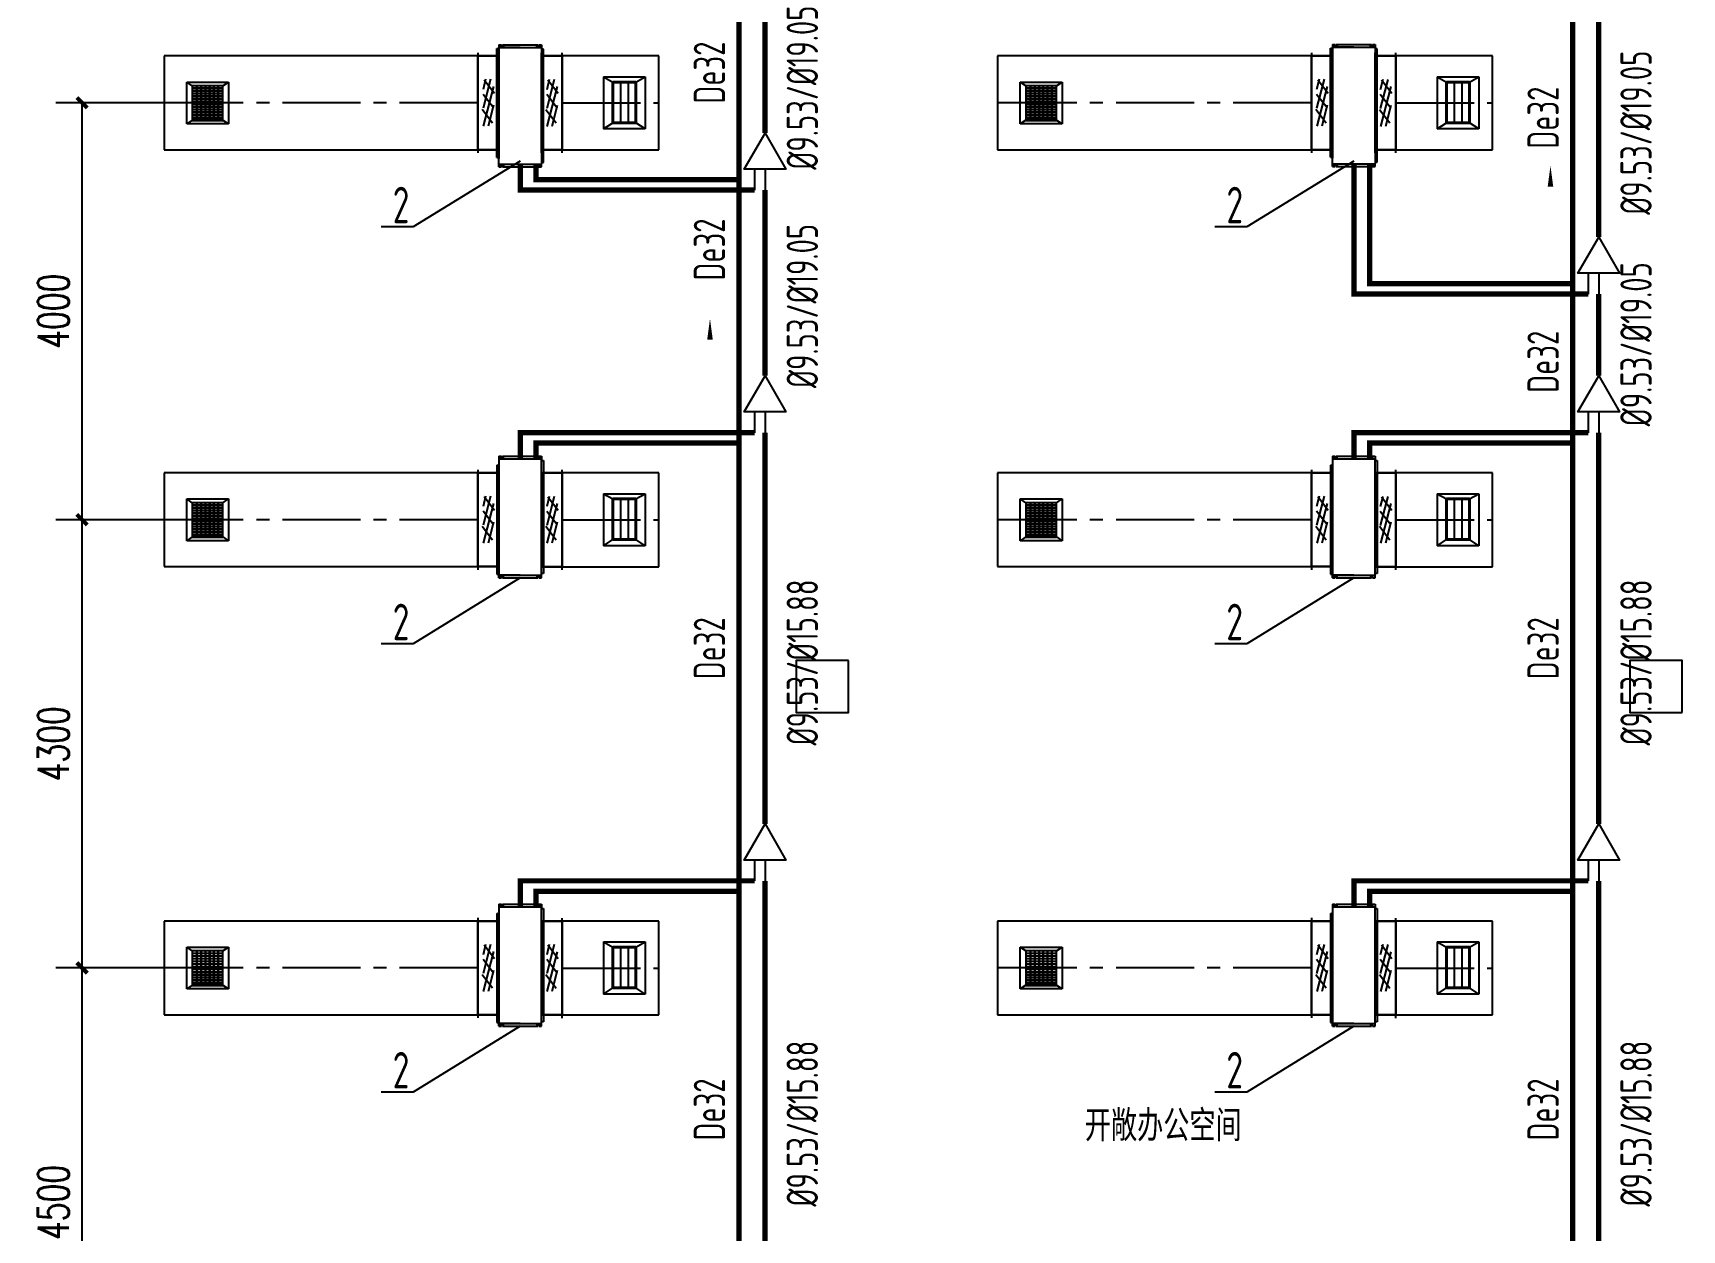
# Model space of a CAD drawing. Extents: x 1738143 to 1822243, y -608375 to -303375.
# Drawn here: x 1766156 to 1781982, y -457658 to -446174 of the extents above; entities that cross this region are included whole.
import ezdxf

# ---------------------------------------------------------------- set-up
doc = ezdxf.new("R2010")
doc.units = 0
doc.header["$LTSCALE"] = 1000
doc.header["$MEASUREMENT"] = 0
doc.linetypes.add('CENTER2', pattern=[1.125, 0.75, -0.125, 0.125, -0.125])
doc.layers.add('A-FLOR-IDEN', color=7, linetype='Continuous', lineweight=20)
for name, color, linetype in [('COLUMN', 9, 'Continuous'), ('DIM-空冷凝水', 3, 'Continuous'), ('DUCT-排风风口', 7, 'Continuous'), ('DUCT-送风中心线', 5, 'CENTER2'), ('DUCT-送风法兰', 2, 'Continuous'), ('DUCT-送风管', 4, 'Continuous'), ('DUCT-送风管端线', 2, 'Continuous'), ('DUCT-送风阀门', 7, 'Continuous'), ('PIPE-空冷凝水', 150, 'CENTER2'), ('TH_DIM', 3, 'Continuous'), ('TH_TEXT', 7, 'Continuous'), ('VRV-EQUIP', 7, 'Continuous'), ('VRV-PIPE', 1, 'Continuous'), ('VRV-配件', 1, 'Continuous'), ('采暖', 7, 'Continuous')]:
    doc.layers.add(name, color=color, linetype=linetype)
doc.styles.add('_TCH_DIM_T3', font='SIMPLEX', dxfattribs={"width": 0.705882, "bigfont": 'GBCBIG'})
doc.styles.add('ROS', font='simhei.ttf', dxfattribs={"width": 0.7})
doc.styles.add('TSSD_Rein', font='Tssdeng.shx', dxfattribs={"width": 0.7, "bigfont": 'hztxt.shx'})
doc.dimstyles.new('_TCH_ARCH&&100', dxfattribs={"dimtxt": 297.5, "dimasz": 100, "dimexe": 250, "dimexo": 300, "dimgap": 126.25, "dimtad": 1, "dimdec": 0, "dimzin": 0, "dimdsep": 46, "dimtxsty": '_TCH_DIM_T3', "dimblk": 'ARCHTICK', "dimcen": 0.09, "dimclrt": 7, "dimazin": 2, "dimtfac": 1, "dimtdec": 0, "dimtix": 1, "dimtmove": 2, "dimatfit": 3, "dimfxl": 30, "dimtolj": 1, "dimtzin": 0, "dimarcsym": 0})

# ---------------------------------------------------------------- blocks, each defined once
blk = doc.blocks.new('_FZHK')
blk.add_lwpolyline([(-0.5, -0.5), (0.5, -0.5), (0.5, 0.5), (-0.5, 0.5)], close=True)
blk = doc.blocks.new('A$C5D18424C')
at = {"layer": 'COLUMN', "xscale": 500, "yscale": 500, "zscale": 500}
for p, rotation in [((-16300, 11460), 180), ((-8300, 11460), 90)]:
    blk.add_blockref('_FZHK', p, dxfattribs=dict(at, rotation=rotation))
at = {"layer": 'A-FLOR-IDEN', "style": 'ROS', "width": 0.7}
blk.add_text('开敞办公空间', height=262.87, dxfattribs=at).set_placement((-13781.3, 7125.8))
blk = doc.blocks.new('_ArchTick')
at = {"color": 0, "linetype": 'ByBlock', "const_width": 0.4}
blk.add_lwpolyline([(-0.5, -0.5), (0.5, 0.5)], dxfattribs=at)
blk = doc.blocks.new('*D798')
at = {"layer": 'Defpoints', "color": 0, "transparency": 16777216}
for p in [(1766627, -446843), (1767832, -446843), (1767832, -450843)]:
    blk.add_point(p, dxfattribs=at)
at = {"layer": 'TH_DIM', "color": 0, "lineweight": -2, "transparency": 16777216}
for p, q in [((1767532, -446843), (1766377, -446843)), ((1766627, -450843), (1766627, -446843)), ((1767532, -450843), (1766377, -450843))]:
    blk.add_line(p, q, dxfattribs=at)
at = {"layer": 'TH_DIM', "color": 0, "lineweight": -2, "transparency": 16777216, "xscale": 100, "yscale": 100, "zscale": 100}
for p, rotation in [((1766627, -446843), 90), ((1766627, -450843), 270)]:
    blk.add_blockref('_ArchTick', p, dxfattribs=dict(at, rotation=rotation))
at = {"layer": 'TH_DIM', "color": 7, "transparency": 16777216, "insert": (1766352, -448843), "char_height": 297.5, "attachment_point": 5, "rotation": 90, "style": '_TCH_DIM_T3'}
blk.add_mtext('\\A1;4000', dxfattribs=at)
blk = doc.blocks.new('*D799')
at = {"layer": 'Defpoints', "color": 0, "transparency": 16777216}
for p in [(1766627, -450843), (1767832, -450843), (1767832, -455143)]:
    blk.add_point(p, dxfattribs=at)
at = {"layer": 'TH_DIM', "color": 0, "lineweight": -2, "transparency": 16777216}
for p, q in [((1767532, -450843), (1766377, -450843)), ((1766627, -455143), (1766627, -450843)), ((1767532, -455143), (1766377, -455143))]:
    blk.add_line(p, q, dxfattribs=at)
at = {"layer": 'TH_DIM', "color": 0, "lineweight": -2, "transparency": 16777216, "xscale": 100, "yscale": 100, "zscale": 100}
for p, rotation in [((1766627, -450843), 90), ((1766627, -455143), 270)]:
    blk.add_blockref('_ArchTick', p, dxfattribs=dict(at, rotation=rotation))
at = {"layer": 'TH_DIM', "color": 7, "transparency": 16777216, "insert": (1766352, -452993), "char_height": 297.5, "attachment_point": 5, "rotation": 90, "style": '_TCH_DIM_T3'}
blk.add_mtext('\\A1;4300', dxfattribs=at)
blk = doc.blocks.new('*D800')
at = {"layer": 'Defpoints', "color": 0, "transparency": 16777216}
for p in [(1766627, -455143), (1767832, -455143), (1767832, -459643)]:
    blk.add_point(p, dxfattribs=at)
at = {"layer": 'TH_DIM', "color": 0, "lineweight": -2, "transparency": 16777216}
for p, q in [((1767532, -455143), (1766377, -455143)), ((1766627, -459643), (1766627, -455143)), ((1767532, -459643), (1766377, -459643))]:
    blk.add_line(p, q, dxfattribs=at)
at = {"layer": 'TH_DIM', "color": 0, "lineweight": -2, "transparency": 16777216, "xscale": 100, "yscale": 100, "zscale": 100}
for p, rotation in [((1766627, -455143), 90), ((1766627, -459643), 270)]:
    blk.add_blockref('_ArchTick', p, dxfattribs=dict(at, rotation=rotation))
at = {"layer": 'TH_DIM', "color": 7, "transparency": 16777216, "insert": (1766352, -457393), "char_height": 297.5, "attachment_point": 5, "rotation": 90, "style": '_TCH_DIM_T3'}
blk.add_mtext('\\A1;4500', dxfattribs=at)
blk = doc.blocks.new('$风口$00000108')
for p, q in [((-250, 135), (-190, 75)), ((-250, -135), (-250, 135)), ((250, 135), (200, 75)), ((250, 135), (250, -135)), ((200, 25), (-190, 25)), ((-250, -135), (-190, -75)), ((200, -25), (-190, -25)), ((200, -75), (250, -135)), ((250, -135), (-250, -135))]:
    blk.add_line(p, q)
at = {"linetype": 'Continuous'}
blk.add_line((250, 135), (-250, 135), dxfattribs=at)
at = {"lineweight": 40}
for p, q in [((-190, 75), (200, 75)), ((-190, -75), (-190, 75)), ((200, 75), (200, -75)), ((-190, -75), (200, -75))]:
    blk.add_line(p, q, dxfattribs=at)
blk = doc.blocks.new('$风口$00000138')
for p, q in [((-195, 130), (195, 130)), ((-195, -130), (-195, 130)), ((-160, 95), (-195, 130)), ((160, 95), (195, 130)), ((195, 130), (195, -130)), ((160, 95), (-160, 95)), ((160, -95), (160, 95)), ((-160, -95), (-195, -130)), ((-160, -95), (160, -95)), ((160, -95), (195, -130)), ((195, -130), (-195, -130))]:
    blk.add_line(p, q)
at = {"lineweight": 40}
blk.add_line((-160, 95), (-160, -95), dxfattribs=at)
at = {"lineweight": -3}
for p, q in [((-140, 68.5), (-160, 68.5)), ((-160, 64), (-140, 64)), ((-140, 42), (-160, 42)), ((-160, 37.5), (-140, 37.5)), ((-140, 15.5), (-160, 15.5)), ((-160, 11), (-140, 11)), ((-140, -95), (-140, 95)), ((-135, 95), (-135, -95)), ((-115, 68.5), (-135, 68.5)), ((-135, 64), (-115, 64)), ((-115, 42), (-135, 42)), ((-135, 37.5), (-115, 37.5)), ((-115, 15.5), (-135, 15.5)), ((-135, 11), (-115, 11)), ((-115, -95), (-115, 95)), ((-110, 95), (-110, -95)), ((-90, 68.5), (-110, 68.5)), ((-110, 64), (-90, 64)), ((-90, 42), (-110, 42)), ((-110, 37.5), (-90, 37.5)), ((-90, 15.5), (-110, 15.5)), ((-110, 11), (-90, 11)), ((-90, -95), (-90, 95)), ((-85, 95), (-85, -95)), ((-65, 68.5), (-85, 68.5)), ((-85, 64), (-65, 64)), ((-65, 42), (-85, 42)), ((-85, 37.5), (-65, 37.5)), ((-65, 15.5), (-85, 15.5)), ((-85, 11), (-65, 11)), ((-65, -95), (-65, 95)), ((-60, 95), (-60, -95)), ((-40, 68.5), (-60, 68.5)), ((-60, 64), (-40, 64)), ((-40, 42), (-60, 42)), ((-60, 37.5), (-40, 37.5)), ((-40, 15.5), (-60, 15.5)), ((-60, 11), (-40, 11)), ((-40, -95), (-40, 95)), ((-35, 95), (-35, -95)), ((-15, 68.5), (-35, 68.5)), ((-35, 64), (-15, 64)), ((-15, 42), (-35, 42)), ((-35, 37.5), (-15, 37.5)), ((-15, 15.5), (-35, 15.5)), ((-35, 11), (-15, 11)), ((-15, -95), (-15, 95)), ((-10, 95), (-10, -95)), ((10, 68.5), (-10, 68.5)), ((-10, 64), (10, 64)), ((10, 42), (-10, 42)), ((-10, 37.5), (10, 37.5)), ((10, 15.5), (-10, 15.5)), ((-10, 11), (10, 11)), ((10, -95), (10, 95)), ((15, 95), (15, -95)), ((35, 68.5), (15, 68.5)), ((15, 64), (35, 64)), ((35, 42), (15, 42)), ((15, 37.5), (35, 37.5)), ((35, 15.5), (15, 15.5)), ((15, 11), (35, 11)), ((35, -95), (35, 95)), ((40, 95), (40, -95)), ((60, 68.5), (40, 68.5)), ((40, 64), (60, 64)), ((60, 42), (40, 42)), ((40, 37.5), (60, 37.5)), ((60, 15.5), (40, 15.5)), ((40, 11), (60, 11)), ((60, -95), (60, 95)), ((65, 95), (65, -95)), ((85, 68.5), (65, 68.5)), ((65, 64), (85, 64)), ((85, 42), (65, 42)), ((65, 37.5), (85, 37.5)), ((85, 15.5), (65, 15.5)), ((65, 11), (85, 11)), ((85, -95), (85, 95)), ((90, 95), (90, -95)), ((110, 68.5), (90, 68.5)), ((90, 64), (110, 64)), ((110, 42), (90, 42)), ((90, 37.5), (110, 37.5)), ((110, 15.5), (90, 15.5)), ((90, 11), (110, 11)), ((110, -95), (110, 95)), ((115, 95), (115, -95)), ((135, 68.5), (115, 68.5)), ((115, 64), (135, 64)), ((135, 42), (115, 42)), ((115, 37.5), (135, 37.5)), ((135, 15.5), (115, 15.5)), ((115, 11), (135, 11)), ((135, -95), (135, 95)), ((140, 95), (140, -95)), ((160, 68.5), (140, 68.5)), ((140, 64), (160, 64)), ((160, 42), (140, 42)), ((140, 37.5), (160, 37.5)), ((160, 15.5), (140, 15.5)), ((140, 11), (160, 11)), ((-140, -11), (-160, -11)), ((-160, -15.5), (-140, -15.5)), ((-140, -37.5), (-160, -37.5)), ((-160, -42), (-140, -42)), ((-140, -64), (-160, -64)), ((-160, -68.5), (-140, -68.5)), ((-115, -11), (-135, -11)), ((-135, -15.5), (-115, -15.5)), ((-115, -37.5), (-135, -37.5)), ((-135, -42), (-115, -42)), ((-115, -64), (-135, -64)), ((-135, -68.5), (-115, -68.5)), ((-90, -11), (-110, -11)), ((-110, -15.5), (-90, -15.5)), ((-90, -37.5), (-110, -37.5)), ((-110, -42), (-90, -42)), ((-90, -64), (-110, -64)), ((-110, -68.5), (-90, -68.5)), ((-65, -11), (-85, -11)), ((-85, -15.5), (-65, -15.5)), ((-65, -37.5), (-85, -37.5)), ((-85, -42), (-65, -42)), ((-65, -64), (-85, -64)), ((-85, -68.5), (-65, -68.5)), ((-40, -11), (-60, -11)), ((-60, -15.5), (-40, -15.5)), ((-40, -37.5), (-60, -37.5)), ((-60, -42), (-40, -42)), ((-40, -64), (-60, -64)), ((-60, -68.5), (-40, -68.5)), ((-15, -11), (-35, -11)), ((-35, -15.5), (-15, -15.5)), ((-15, -37.5), (-35, -37.5)), ((-35, -42), (-15, -42)), ((-15, -64), (-35, -64)), ((-35, -68.5), (-15, -68.5)), ((10, -11), (-10, -11)), ((-10, -15.5), (10, -15.5)), ((10, -37.5), (-10, -37.5)), ((-10, -42), (10, -42)), ((10, -64), (-10, -64)), ((-10, -68.5), (10, -68.5)), ((35, -11), (15, -11)), ((15, -15.5), (35, -15.5)), ((35, -37.5), (15, -37.5)), ((15, -42), (35, -42)), ((35, -64), (15, -64)), ((15, -68.5), (35, -68.5)), ((60, -11), (40, -11)), ((40, -15.5), (60, -15.5)), ((60, -37.5), (40, -37.5)), ((40, -42), (60, -42)), ((60, -64), (40, -64)), ((40, -68.5), (60, -68.5)), ((85, -11), (65, -11)), ((65, -15.5), (85, -15.5)), ((85, -37.5), (65, -37.5)), ((65, -42), (85, -42)), ((85, -64), (65, -64)), ((65, -68.5), (85, -68.5)), ((110, -11), (90, -11)), ((90, -15.5), (110, -15.5)), ((110, -37.5), (90, -37.5)), ((90, -42), (110, -42)), ((110, -64), (90, -64)), ((90, -68.5), (110, -68.5)), ((135, -11), (115, -11)), ((115, -15.5), (135, -15.5)), ((135, -37.5), (115, -37.5)), ((115, -42), (135, -42)), ((135, -64), (115, -64)), ((115, -68.5), (135, -68.5)), ((160, -11), (140, -11)), ((140, -15.5), (160, -15.5)), ((160, -37.5), (140, -37.5)), ((140, -42), (160, -42)), ((160, -64), (140, -64)), ((140, -68.5), (160, -68.5))]:
    blk.add_line(p, q, dxfattribs=at)
blk = doc.blocks.new('$VRV_海信日立$00000013')
for p, q in [((-450, 135), (-430, 135)), ((-450, 135), (-450, 118.25)), ((-443.5, 118.25), (-450, 118.25)), ((-443.5, 111.75), (-450, 111.75)), ((-450, 111.75), (-450, -111.75)), ((-443.5, 118.25), (-443.5, 121.5)), ((-443.5, 108.5), (-443.5, 111.75)), ((-436.5, 121.5), (-436.5, 108.5)), ((-430, 135), (-430, -135)), ((-429.6, 134.6), (-430, 134.6)), ((-430, -0.5), (-430, 134.6)), ((-429.6, 135), (-429.6, 134.6)), ((-429.6, 135), (389, 135)), ((-429, 135.5), (-429, 135)), ((389, 135.5), (-429, 135.5)), ((389, 135), (-429, 135)), ((382, 147.5), (-422, 147.5)), ((-422, 147.5), (-422, 135.5)), ((375, 135.5), (375, 135)), ((382, 147.5), (382, 135.5)), ((389, 135.5), (389, 135)), ((389, 134.6), (389, 135)), ((430, 134.6), (389, 134.6)), ((430, 134.6), (429.6, 134.6)), ((430, 135), (430, -135)), ((450, 135), (430, 135)), ((430, 134.6), (430, -6.5)), ((436.5, 121.5), (436.5, 108.5)), ((443.5, 118.25), (443.5, 121.5)), ((443.5, 118.25), (450, 118.25)), ((443.5, 111.75), (450, 111.75)), ((443.5, 108.5), (443.5, 111.75)), ((450, 135), (450, 118.25)), ((450, 111.75), (450, -111.75)), ((430, -46.617211), (430, -74.743728)), ((430, -84.256272), (430, -135)), ((-443.5, -111.75), (-450, -111.75)), ((-450, -118.25), (-450, -135)), ((-443.5, -118.25), (-450, -118.25)), ((-450, -135), (-430, -135)), ((-443.5, -108.5), (-443.5, -111.75)), ((-443.5, -118.25), (-443.5, -121.5)), ((-436.5, -121.5), (-436.5, -108.5)), ((-430, -134.6), (-429.6, -134.6)), ((-429.6, -134.6), (-429.6, -135)), ((-429.6, -135), (-425, -135)), ((-425, -135), (425.014933, -135)), ((-425, -135.5), (-425, -135)), ((-425, -135.5), (425.014933, -135.5)), ((-418, -147.5), (-418, -135)), ((418, -147.5), (-418, -147.5)), ((418, -135.5), (418, -147.5)), ((425, -135), (425, -135.5)), ((429.6, -135), (425.014933, -135)), ((430, -134.6), (429.6, -134.6)), ((429.6, -134.6), (429.6, -135)), ((450, -135), (430, -135)), ((436.5, -108.5), (436.5, -121.5)), ((443.5, -108.5), (443.5, -111.75)), ((443.5, -111.75), (450, -111.75)), ((443.5, -118.25), (450, -118.25)), ((443.5, -118.25), (443.5, -121.5)), ((450, -118.25), (450, -135))]:
    blk.add_line(p, q)
for centre, start, end in [((-440, 121.5), 90, 180), ((-440, 108.5), 180, 270), ((-440, 121.5), 0, 90), ((-440, 108.5), 270, 0), ((440, 121.5), 90, 180), ((440, 108.5), 180, 270), ((440, 121.5), 0, 90), ((440, 108.5), 270, 0), ((-440, -108.5), 90, 180), ((-440, -121.5), 180, 270), ((-440, -108.5), 0, 90), ((-440, -121.5), 270, 0), ((440, -108.5), 90, 180), ((440, -121.5), 180, 270), ((440, -108.5), 0, 90), ((440, -121.5), 270, 0)]:
    blk.add_arc(centre, 3.5, start, end)
blk = doc.blocks.new('00000589Body')
at = {"color": 0, "linetype": 'ByBlock', "lineweight": -2}
for p, q in [((250, 500), (-250, 500)), ((-250, -500), (-250, 500)), ((250, -500), (250, 500)), ((-250, -500), (250, -500))]:
    blk.add_line(p, q, dxfattribs=at)
at = {"color": 0, "linetype": 'ByBlock'}
for p, q in [((-125, -174), (120, 250)), ((-125, 26), (4, 250)), ((145, 69), (-105, 213)), ((125, -93), (-125, 51)), ((-53, -250), (125, 59)), ((96, -246), (-154, -102)), ((62, -250), (125, -141))]:
    blk.add_line(p, q, dxfattribs=at)

msp = doc.modelspace()

# ---------------------------------------------------------------- hatches: boundary and pattern name
at = {"layer": 'PIPE-空冷凝水', "linetype": 'CENTER2'}
for points in [[(1770984.4, -447580.9), (1770959.4, -447580.9), (1770959.4, -447605.9)], [(1770984.4, -447580.9), (1770984.4, -447605.9), (1770959.4, -447605.9)], [(1778984.4, -448578.3), (1778959.4, -448578.3), (1778959.4, -448603.3)], [(1778984.4, -448578.3), (1778984.4, -448603.3), (1778959.4, -448603.3)], [(1770984.4, -450108.3), (1770959.4, -450108.3), (1770959.4, -450083.3)], [(1770984.4, -450108.3), (1770984.4, -450083.3), (1770959.4, -450083.3)], [(1778984.4, -450108.3), (1778959.4, -450108.3), (1778959.4, -450083.3)], [(1778984.4, -450108.3), (1778984.4, -450083.3), (1778959.4, -450083.3)], [(1770984.4, -454408.3), (1770959.4, -454408.3), (1770959.4, -454383.3)], [(1770984.4, -454408.3), (1770984.4, -454383.3), (1770959.4, -454383.3)], [(1778984.4, -454408.3), (1778959.4, -454408.3), (1778959.4, -454383.3)], [(1778984.4, -454408.3), (1778984.4, -454383.3), (1778959.4, -454383.3)]]:
    msp.add_hatch(color=256, dxfattribs=at).paths.add_polyline_path(points)
at = {"layer": 'VRV-PIPE', "linetype": 'Continuous'}
for points in [[(1770832.9, -447680.9), (1770807.9, -447680.9), (1770807.9, -447705.9)], [(1770832.9, -447680.9), (1770832.9, -447705.9), (1770807.9, -447705.9)], [(1778832.9, -448678.3), (1778807.9, -448678.3), (1778807.9, -448703.3)], [(1778832.9, -448678.3), (1778832.9, -448703.3), (1778807.9, -448703.3)], [(1770832.9, -450008.3), (1770807.9, -450008.3), (1770807.9, -449983.3)], [(1770832.9, -450008.3), (1770832.9, -449983.3), (1770807.9, -449983.3)], [(1778832.9, -450008.3), (1778807.9, -450008.3), (1778807.9, -449983.3)], [(1778832.9, -450008.3), (1778832.9, -449983.3), (1778807.9, -449983.3)], [(1770832.9, -454308.3), (1770807.9, -454308.3), (1770807.9, -454283.3)], [(1770832.9, -454308.3), (1770832.9, -454283.3), (1770807.9, -454283.3)], [(1778832.9, -454308.3), (1778807.9, -454308.3), (1778807.9, -454283.3)], [(1778832.9, -454308.3), (1778832.9, -454283.3), (1778807.9, -454283.3)]]:
    msp.add_hatch(color=256, dxfattribs=at).paths.add_polyline_path(points)

# ---------------------------------------------------------------- linework, layer by layer
for p, q in [((1770831.3, -447402.3, 2500), (1769805.5, -448034, -1899.8)), ((1778832.1, -447402.3, 2500), (1777806.3, -448034, -1899.8)), ((1769805.5, -448034, -1899.8), (1769498.2, -448034, -1899.8)), ((1777806.3, -448034, -1899.8), (1777499, -448034, -1899.8)), ((1770831.3, -451402.3, 2500), (1769805.5, -452034, -1899.8)), ((1778831.3, -451402.3, 2500), (1777805.5, -452034, -1899.8)), ((1769805.5, -452034, -1899.8), (1769498.2, -452034, -1899.8)), ((1777805.5, -452034, -1899.8), (1777498.2, -452034, -1899.8)), ((1770831.3, -455702.3, 2500), (1769805.5, -456334, -1899.8)), ((1778831.3, -455702.3, 2500), (1777805.5, -456334, -1899.8)), ((1769805.5, -456334, -1899.8), (1769498.2, -456334, -1899.8)), ((1777805.5, -456334, -1899.8), (1777498.2, -456334, -1899.8))]:
    msp.add_line(p, q)
at = {"layer": 'DIM-空冷凝水'}
for points in [[(1780719.1, -448291.8, 0, 0, 0), (1780719.1, -447448.2, 0, 53.3, 0), (1780719.1, -447648.2, 0, 0, 0)], [(1772653.4, -449759, 0, 0, 0), (1772653.4, -448915.4, 0, 53.3, 0), (1772653.4, -449115.4, 0, 0, 0)]]:
    msp.add_lwpolyline(points, format="xyseb", dxfattribs=at)
at = {"layer": 'DUCT-送风中心线'}
for p, q in [((1770424.9, -446843.3), (1767413.8, -446843.3)), ((1771236.3, -446844.6), (1772162.8, -446844.6)), ((1778424.9, -446843.3), (1775413.8, -446843.3)), ((1779236.3, -446844.6), (1780162.8, -446844.6)), ((1770424.9, -450843.3), (1767413.8, -450843.3)), ((1771236.3, -450844.6), (1772162.8, -450844.6)), ((1778424.9, -450843.3), (1775413.8, -450843.3)), ((1779236.3, -450844.6), (1780162.8, -450844.6)), ((1770424.9, -455143.3), (1767413.8, -455143.3)), ((1771236.3, -455144.6), (1772162.8, -455144.6)), ((1778424.9, -455143.3), (1775413.8, -455143.3)), ((1779236.3, -455144.6), (1780162.8, -455144.6))]:
    msp.add_line(p, q, dxfattribs=at)
at = {"layer": 'DUCT-送风法兰'}
for p, q in [((1770425, -446363.3), (1770425, -447323.3)), ((1770625.2, -446363.3), (1770625.2, -447323.3)), ((1771036, -447324.6), (1771036, -446364.6)), ((1771236.2, -447324.6), (1771236.2, -446364.6)), ((1778425, -446363.3), (1778425, -447323.3)), ((1778625.2, -446363.3), (1778625.2, -447323.3)), ((1779036, -447324.6), (1779036, -446364.6)), ((1779236.2, -447324.6), (1779236.2, -446364.6)), ((1770425, -450363.3), (1770425, -451323.3)), ((1770625.2, -450363.3), (1770625.2, -451323.3)), ((1771036, -451324.6), (1771036, -450364.6)), ((1771236.2, -451324.6), (1771236.2, -450364.6)), ((1778425, -450363.3), (1778425, -451323.3)), ((1778625.2, -450363.3), (1778625.2, -451323.3)), ((1779036, -451324.6), (1779036, -450364.6)), ((1779236.2, -451324.6), (1779236.2, -450364.6)), ((1770425, -454663.3), (1770425, -455623.3)), ((1770625.2, -454663.3), (1770625.2, -455623.3)), ((1771036, -455624.6), (1771036, -454664.6)), ((1771236.2, -455624.6), (1771236.2, -454664.6)), ((1778425, -454663.3), (1778425, -455623.3)), ((1778625.2, -454663.3), (1778625.2, -455623.3)), ((1779036, -455624.6), (1779036, -454664.6)), ((1779236.2, -455624.6), (1779236.2, -454664.6))]:
    msp.add_line(p, q, dxfattribs=at)
at = {"layer": 'DUCT-送风管'}
for p, q in [((1770424.9, -446393.3), (1767413.8, -446393.3)), ((1767413.8, -446393.3), (1767413.8, -447293.3)), ((1770425.1, -446393.3), (1770625.1, -446393.3)), ((1771036.1, -446394.6), (1771236.1, -446394.6)), ((1772162.8, -446394.6), (1771236.3, -446394.6)), ((1772162.8, -447294.6), (1772162.8, -446394.6)), ((1778424.9, -446393.3), (1775413.8, -446393.3)), ((1775413.8, -446393.3), (1775413.8, -447293.3)), ((1778425.1, -446393.3), (1778625.1, -446393.3)), ((1779036.1, -446394.6), (1779236.1, -446394.6)), ((1780162.8, -446394.6), (1779236.3, -446394.6)), ((1780162.8, -447294.6), (1780162.8, -446394.6)), ((1767413.8, -447293.3), (1770424.9, -447293.3)), ((1770625.1, -447293.3), (1770425.1, -447293.3)), ((1771236.1, -447294.6), (1771036.1, -447294.6)), ((1771236.3, -447294.6), (1772162.8, -447294.6)), ((1775413.8, -447293.3), (1778424.9, -447293.3)), ((1778625.1, -447293.3), (1778425.1, -447293.3)), ((1779236.1, -447294.6), (1779036.1, -447294.6)), ((1779236.3, -447294.6), (1780162.8, -447294.6)), ((1770424.9, -450393.3), (1767413.8, -450393.3)), ((1767413.8, -450393.3), (1767413.8, -451293.3)), ((1770425.1, -450393.3), (1770625.1, -450393.3)), ((1771036.1, -450394.6), (1771236.1, -450394.6)), ((1772162.8, -450394.6), (1771236.3, -450394.6)), ((1772162.8, -451294.6), (1772162.8, -450394.6)), ((1778424.9, -450393.3), (1775413.8, -450393.3)), ((1775413.8, -450393.3), (1775413.8, -451293.3)), ((1778425.1, -450393.3), (1778625.1, -450393.3)), ((1779036.1, -450394.6), (1779236.1, -450394.6)), ((1780162.8, -450394.6), (1779236.3, -450394.6)), ((1780162.8, -451294.6), (1780162.8, -450394.6)), ((1767413.8, -451293.3), (1770424.9, -451293.3)), ((1770625.1, -451293.3), (1770425.1, -451293.3)), ((1771236.1, -451294.6), (1771036.1, -451294.6)), ((1771236.3, -451294.6), (1772162.8, -451294.6)), ((1775413.8, -451293.3), (1778424.9, -451293.3)), ((1778625.1, -451293.3), (1778425.1, -451293.3)), ((1779236.1, -451294.6), (1779036.1, -451294.6)), ((1779236.3, -451294.6), (1780162.8, -451294.6)), ((1770424.9, -454693.3), (1767413.8, -454693.3)), ((1767413.8, -454693.3), (1767413.8, -455593.3)), ((1770425.1, -454693.3), (1770625.1, -454693.3)), ((1771036.1, -454694.6), (1771236.1, -454694.6)), ((1772162.8, -454694.6), (1771236.3, -454694.6)), ((1772162.8, -455594.6), (1772162.8, -454694.6)), ((1778424.9, -454693.3), (1775413.8, -454693.3)), ((1775413.8, -454693.3), (1775413.8, -455593.3)), ((1778425.1, -454693.3), (1778625.1, -454693.3)), ((1779036.1, -454694.6), (1779236.1, -454694.6)), ((1780162.8, -454694.6), (1779236.3, -454694.6)), ((1780162.8, -455594.6), (1780162.8, -454694.6)), ((1767413.8, -455593.3), (1770424.9, -455593.3)), ((1770625.1, -455593.3), (1770425.1, -455593.3)), ((1771236.1, -455594.6), (1771036.1, -455594.6)), ((1771236.3, -455594.6), (1772162.8, -455594.6)), ((1775413.8, -455593.3), (1778424.9, -455593.3)), ((1778625.1, -455593.3), (1778425.1, -455593.3)), ((1779236.1, -455594.6), (1779036.1, -455594.6)), ((1779236.3, -455594.6), (1780162.8, -455594.6))]:
    msp.add_line(p, q, dxfattribs=at)
at = {"layer": 'DUCT-送风管端线'}
for p, q in [((1770424.9, -447293.3), (1770424.9, -446393.3)), ((1770425.1, -447293.3), (1770425.1, -446393.3)), ((1770625.1, -447293.3), (1770625.1, -446393.3)), ((1771036.1, -447294.6), (1771036.1, -446394.6)), ((1771236.1, -447294.6), (1771236.1, -446394.6)), ((1771236.3, -446394.6), (1771236.3, -447294.6)), ((1778424.9, -447293.3), (1778424.9, -446393.3)), ((1778425.1, -447293.3), (1778425.1, -446393.3)), ((1778625.1, -447293.3), (1778625.1, -446393.3)), ((1779036.1, -447294.6), (1779036.1, -446394.6)), ((1779236.1, -447294.6), (1779236.1, -446394.6)), ((1779236.3, -446394.6), (1779236.3, -447294.6)), ((1770424.9, -451293.3), (1770424.9, -450393.3)), ((1770425.1, -451293.3), (1770425.1, -450393.3)), ((1770625.1, -451293.3), (1770625.1, -450393.3)), ((1771036.1, -451294.6), (1771036.1, -450394.6)), ((1771236.1, -451294.6), (1771236.1, -450394.6)), ((1771236.3, -450394.6), (1771236.3, -451294.6)), ((1778424.9, -451293.3), (1778424.9, -450393.3)), ((1778425.1, -451293.3), (1778425.1, -450393.3)), ((1778625.1, -451293.3), (1778625.1, -450393.3)), ((1779036.1, -451294.6), (1779036.1, -450394.6)), ((1779236.1, -451294.6), (1779236.1, -450394.6)), ((1779236.3, -450394.6), (1779236.3, -451294.6)), ((1770424.9, -455593.3), (1770424.9, -454693.3)), ((1770425.1, -455593.3), (1770425.1, -454693.3)), ((1770625.1, -455593.3), (1770625.1, -454693.3)), ((1771036.1, -455594.6), (1771036.1, -454694.6)), ((1771236.1, -455594.6), (1771236.1, -454694.6)), ((1771236.3, -454694.6), (1771236.3, -455594.6)), ((1778424.9, -455593.3), (1778424.9, -454693.3)), ((1778425.1, -455593.3), (1778425.1, -454693.3)), ((1778625.1, -455593.3), (1778625.1, -454693.3)), ((1779036.1, -455594.6), (1779036.1, -454694.6)), ((1779236.1, -455594.6), (1779236.1, -454694.6)), ((1779236.3, -454694.6), (1779236.3, -455594.6))]:
    msp.add_line(p, q, dxfattribs=at)
at = {"layer": 'PIPE-空冷凝水', "linetype": 'CENTER2', "const_width": 50}
for points in [[(1772931.5, -447580.9), (1772931.5, -445643.3)], [(1780932.3, -448578.3), (1780932.3, -445643.3)], [(1770984.4, -447430.9), (1770984.4, -447580.9)], [(1778984.4, -447428.3), (1778984.4, -448578.3)], [(1772931.5, -447580.9), (1770984.4, -447580.9)], [(1772931.5, -450108.3), (1772931.5, -447580.9)], [(1780932.3, -448578.3), (1778984.4, -448578.3)], [(1780932.3, -450108.3), (1780932.3, -448578.3)], [(1770984.4, -450258.3), (1770984.4, -450108.3)], [(1772931.5, -450108.3), (1770984.4, -450108.3)], [(1772931.5, -454408.3), (1772931.5, -450108.3)], [(1778984.4, -450258.3), (1778984.4, -450108.3)], [(1780932.3, -450108.3), (1778984.4, -450108.3)], [(1780932.3, -454408.3), (1780932.3, -450108.3)], [(1770984.4, -454558.3), (1770984.4, -454408.3)], [(1772931.5, -454408.3), (1770984.4, -454408.3)], [(1772931.5, -458908.3), (1772931.5, -454408.3)], [(1778984.4, -454558.3), (1778984.4, -454408.3)], [(1780932.3, -454408.3), (1778984.4, -454408.3)], [(1780932.3, -458908.3), (1780932.3, -454408.3)]]:
    msp.add_lwpolyline(points, dxfattribs=at)
at = {"layer": 'VRV-PIPE', "linetype": 'Continuous', "const_width": 50}
for points in [[(1773181.5, -447134.5), (1773181.5, -445443.3)], [(1781182.3, -448131.9), (1781182.3, -445443.3)], [(1770832.9, -447430.9), (1770832.9, -447680.9)], [(1778832.9, -447428.3), (1778832.9, -448678.3)], [(1773081.5, -447680.9), (1770832.9, -447680.9)], [(1773181.5, -449461.9), (1773181.5, -447680.9)], [(1781082.3, -448678.3), (1778832.9, -448678.3)], [(1781182.3, -449461.9), (1781182.3, -448678.3)], [(1770832.9, -450258.3), (1770832.9, -450008.3)], [(1773081.5, -450008.3), (1770832.9, -450008.3)], [(1773181.5, -453761.9), (1773181.5, -450008.3)], [(1778832.9, -450258.3), (1778832.9, -450008.3)], [(1781082.3, -450008.3), (1778832.9, -450008.3)], [(1781182.3, -453761.9), (1781182.3, -450008.3)], [(1770832.9, -454558.3), (1770832.9, -454308.3)], [(1773081.5, -454308.3), (1770832.9, -454308.3)], [(1773181.5, -458261.9), (1773181.5, -454308.3)], [(1778832.9, -454558.3), (1778832.9, -454308.3)], [(1781082.3, -454308.3), (1778832.9, -454308.3)], [(1781182.3, -458261.9), (1781182.3, -454308.3)]]:
    msp.add_lwpolyline(points, dxfattribs=at)
at = {"layer": 'VRV-配件'}
for p, q in [((1773081.5, -447480.9), (1773081.5, -447680.9)), ((1773181.5, -447480.9), (1773181.5, -447680.9)), ((1781082.3, -448478.3), (1781082.3, -448678.3)), ((1781182.3, -448478.3), (1781182.3, -448678.3)), ((1773081.5, -449808.3), (1773081.5, -450008.3)), ((1773181.5, -449808.3), (1773181.5, -450008.3)), ((1781082.3, -449808.3), (1781082.3, -450008.3)), ((1781182.3, -449808.3), (1781182.3, -450008.3)), ((1773081.5, -454108.3), (1773081.5, -454308.3)), ((1773181.5, -454108.3), (1773181.5, -454308.3)), ((1781082.3, -454108.3), (1781082.3, -454308.3)), ((1781182.3, -454108.3), (1781182.3, -454308.3))]:
    msp.add_line(p, q, dxfattribs=at)
at = {"layer": 'VRV-配件', "elevation": 2500}
for points in [[(1773181.5, -447134.5), (1773381.5, -447480.9), (1772981.5, -447480.9)], [(1781182.3, -448131.9), (1781382.3, -448478.3), (1780982.3, -448478.3)], [(1773181.5, -449461.9), (1773381.5, -449808.3), (1772981.5, -449808.3)], [(1781182.3, -449461.9), (1781382.3, -449808.3), (1780982.3, -449808.3)], [(1773181.5, -453761.9), (1773381.5, -454108.3), (1772981.5, -454108.3)], [(1781182.3, -453761.9), (1781382.3, -454108.3), (1780982.3, -454108.3)]]:
    msp.add_lwpolyline(points, close=True, dxfattribs=at)

# ---------------------------------------------------------------- block references
msp.add_blockref('A$C5D18424C', (1790031.5, -463903.3))
at = {"layer": 'DUCT-排风风口', "xscale": 1.025641025641026, "yscale": 1.538461538461539, "rotation": 90}
for p in [(1767831.5, -446844.6, 2600), (1775831.5, -446844.6, 2600), (1767831.5, -450844.6, 2600), (1775831.5, -450844.6, 2600), (1767831.5, -455144.6, 2600), (1775831.5, -455144.6, 2600)]:
    msp.add_blockref('$风口$00000138', p, dxfattribs=at)
at = {"layer": 'DUCT-排风风口', "yscale": 1.481481481481482, "rotation": 90}
for p in [(1771831.5, -446844.6, 2600), (1779831.5, -446844.6, 2600), (1771831.5, -450844.6, 2600), (1779831.5, -450844.6, 2600), (1771831.5, -455144.6, 2600), (1779831.5, -455144.6, 2600)]:
    msp.add_blockref('$风口$00000108', p, dxfattribs=at)
at = {"layer": 'DUCT-送风阀门', "xscale": 0.4, "yscale": 0.9, "rotation": 180}
for p in [(1770525.1, -446843.3, 2500), (1771136.1, -446844.6, 2500), (1778525.1, -446843.3, 2500), (1779136.1, -446844.6, 2500), (1770525.1, -450843.3, 2500), (1771136.1, -450844.6, 2500), (1778525.1, -450843.3, 2500), (1779136.1, -450844.6, 2500), (1770525.1, -455143.3, 2500), (1771136.1, -455144.6, 2500), (1778525.1, -455143.3, 2500), (1779136.1, -455144.6, 2500)]:
    msp.add_blockref('00000589Body', p, dxfattribs=at)
at = {"layer": 'VRV-EQUIP', "xscale": 1.3}
for p, yscale, rotation in [((1770831.3, -446871.9, 2500), -1.515254237288136, 270), ((1778831.3, -446869.3, 2500), -1.515254237288136, 270), ((1770831.3, -450817.3, 2500), 1.515254237288136, 90), ((1778831.3, -450817.3, 2500), 1.515254237288136, 90), ((1770831.3, -455117.3, 2500), 1.515254237288136, 90), ((1778831.3, -455117.3, 2500), 1.515254237288136, 90)]:
    msp.add_blockref('$VRV_海信日立$00000013', p, dxfattribs=dict(at, yscale=yscale, rotation=rotation))

# ---------------------------------------------------------------- texts
at = {"layer": 'TH_TEXT', "style": 'TSSD_Rein', "width": 0.7}
for p in [(1769608.7, -447999.5, -1899.8), (1777609.5, -447999.5, -1899.8), (1769608.7, -451999.5, -1899.8), (1777608.7, -451999.5, -1899.8), (1769608.7, -456299.5, -1899.8), (1777608.7, -456299.5, -1899.8)]:
    msp.add_text('2', height=350, dxfattribs=at).set_placement(p)
at = {"layer": '采暖', "char_height": 300, "width": 28472.73, "attachment_point": 7, "rotation": 90, "line_spacing_factor": 0.96, "style": 'TSSD_Rein'}
for s, insert in [('{\\Ftssdeng,tssdchn|c134;%%C9.53/%%C19.05}', (1773689.6, -447485.3, 5000)), ('{\\Ftssdeng,tssdchn|c134;De32}', (1772797.8, -446851.9, 5000)), ('{\\Ftssdeng,tssdchn|c134;%%C9.53/%%C19.05}', (1781690.3, -447917.5, 5000)), ('{\\Ftssdeng,tssdchn|c134;De32}', (1780798.5, -447284.2, 5000)), ('{\\Ftssdeng,tssdchn|c134;De32}', (1772797.8, -448549.3, 5000)), ('{\\Ftssdeng,tssdchn|c134;%%C9.53/%%C19.05}', (1773689.6, -449580, 5000)), ('{\\Ftssdeng,tssdchn|c134;%%C9.53/%%C19.05}', (1781690.3, -449947.2, 5000)), ('{\\Ftssdeng,tssdchn|c134;De32}', (1780798.5, -449626.2, 5000)), ('{\\Ftssdeng,tssdchn|c134;%%C9.53/%%C15.88}', (1773689.6, -453008.4, 5000)), ('{\\Ftssdeng,tssdchn|c134;%%C9.53/%%C15.88}', (1781690.3, -453008.4, 5000)), ('{\\Ftssdeng,tssdchn|c134;De32}', (1772797.8, -452375.1, 5000)), ('{\\Ftssdeng,tssdchn|c134;De32}', (1780798.5, -452375.1, 5000)), ('{\\Ftssdeng,tssdchn|c134;%%C9.53/%%C15.88}', (1773689.6, -457432.8, 5000)), ('{\\Ftssdeng,tssdchn|c134;%%C9.53/%%C15.88}', (1781690.3, -457432.8, 5000)), ('{\\Ftssdeng,tssdchn|c134;De32}', (1772797.8, -456799.4, 5000)), ('{\\Ftssdeng,tssdchn|c134;De32}', (1780798.5, -456799.4, 5000))]:
    msp.add_mtext(s, dxfattribs=dict(at, insert=insert))

# ---------------------------------------------------------------- dimensions: what is measured, and where the dimension line sits
at = {"layer": 'TH_DIM'}
for p1, p2, picture, middle in [((1767831.5, -450843.3), (1767831.5, -446843.3), '*D798', (1766351.6, -448843.3)), ((1767831.5, -455143.3), (1767831.5, -450843.3), '*D799', (1766351.6, -452993.3)), ((1767831.5, -459643.3), (1767831.5, -455143.3), '*D800', (1766351.6, -457393.3))]:
    dim = msp.add_aligned_dim(p1=p1, p2=p2, distance=1205, dimstyle='_TCH_ARCH&&100', dxfattribs=at)
    dim.commit()
    dim.dimension.update_dxf_attribs({"geometry": picture, "text_midpoint": middle})

doc.saveas('drawing.dxf')
